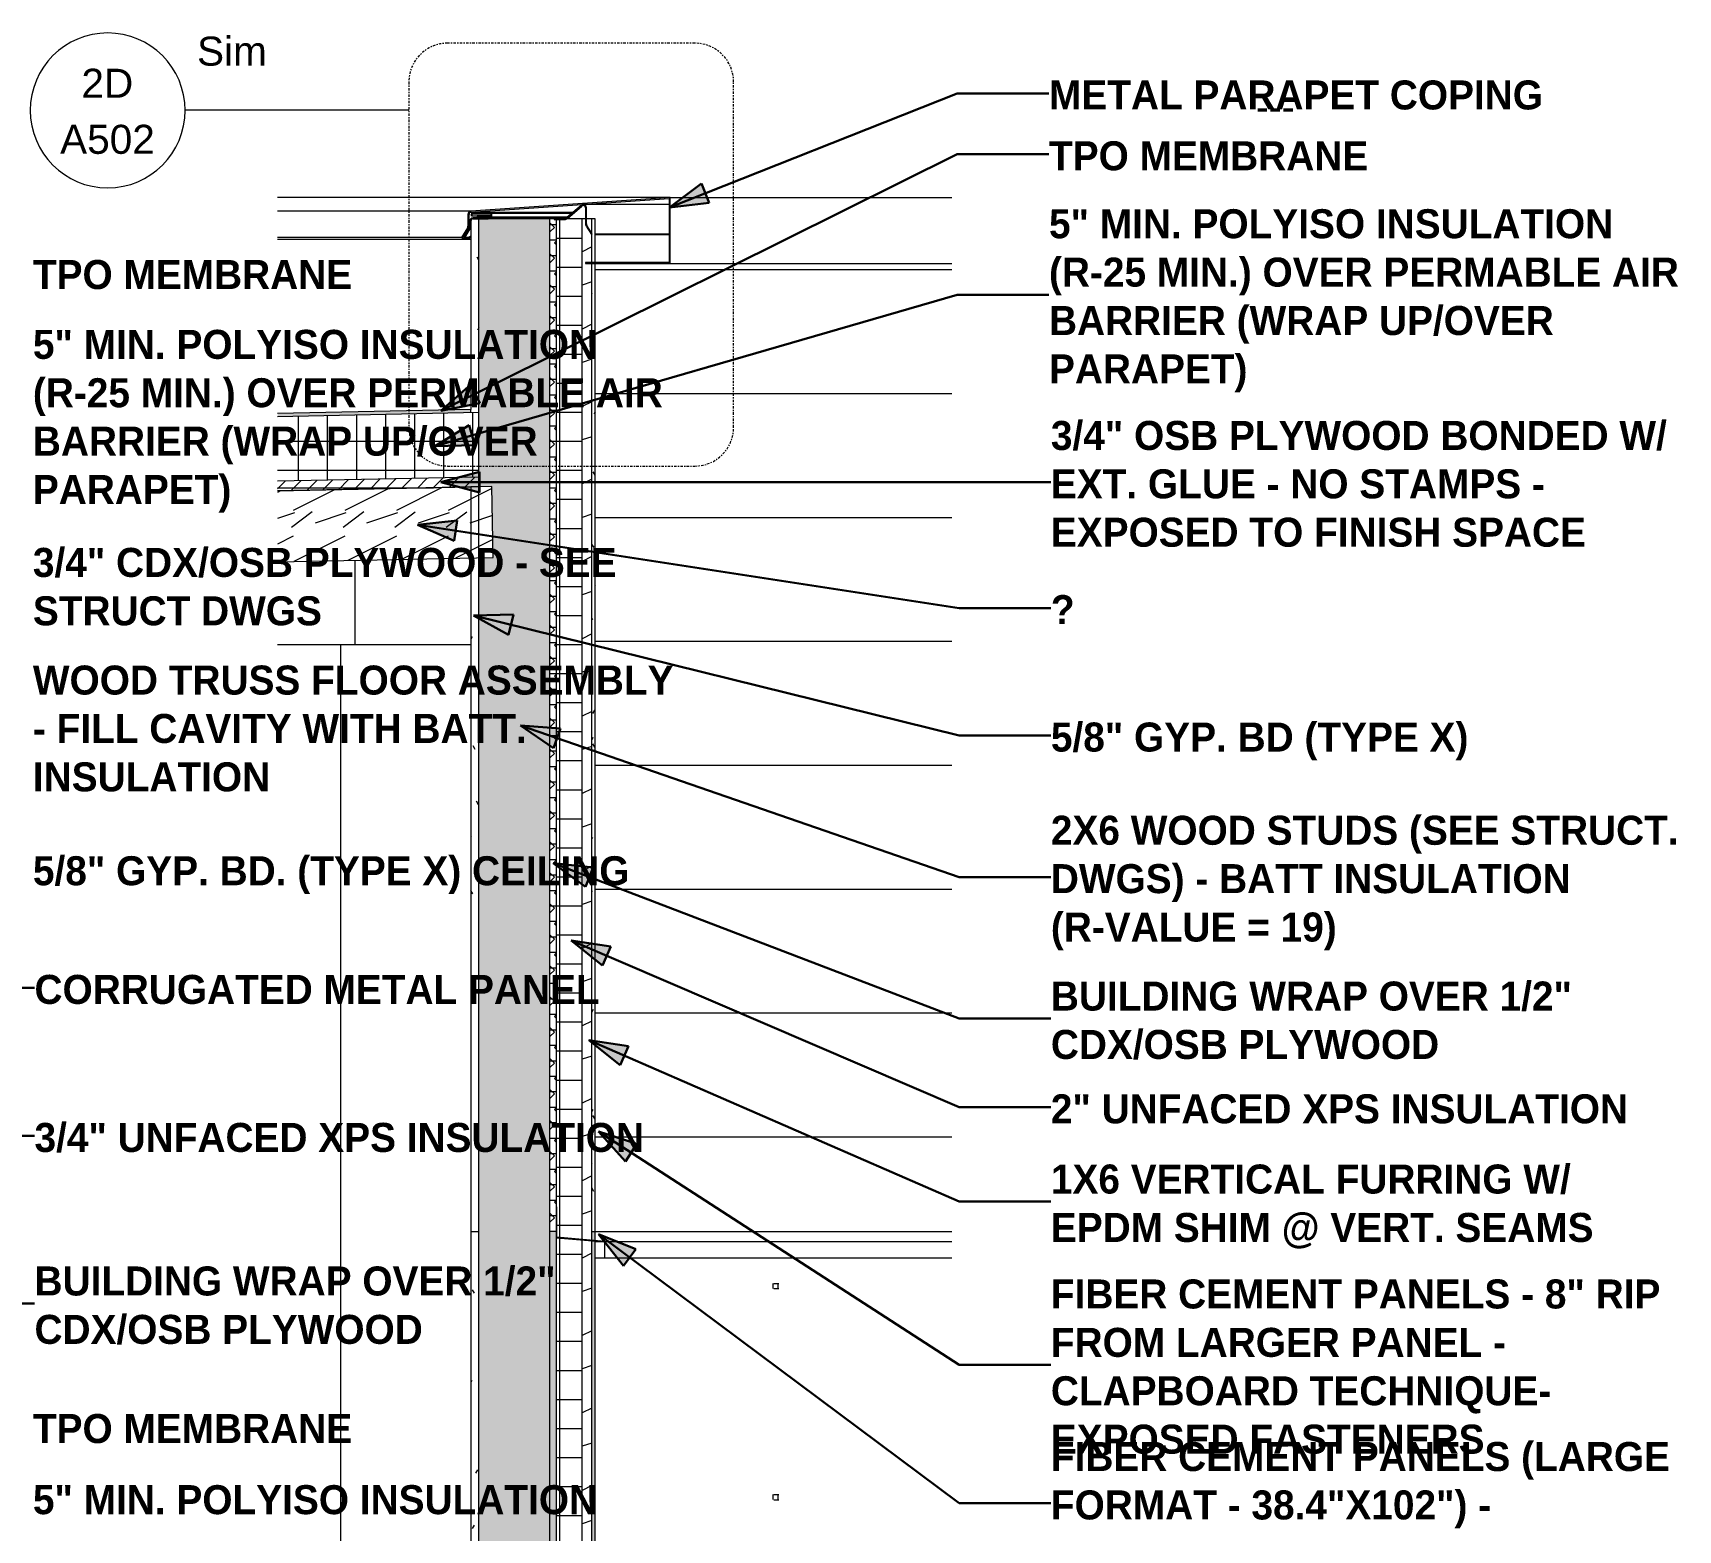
# Model space of a CAD drawing. Header units: inches. Extents: x -3674 to 3492, y -177 to 491.
# Drawn here: x -3444.2 to -3316.7, y 326.4 to 442.4 of the extents above; entities that cross this region are included whole.
import ezdxf

# ---------------------------------------------------------------- set-up
doc = ezdxf.new("R2010")
doc.units = ezdxf.units.IN
doc.header["$MEASUREMENT"] = 0
doc.linetypes.add('Dash Dot 3_16_', pattern=[0.3125, 0.1875, -0.0625, 0, -0.0625])
for name, color, linetype, lineweight in [('0-1', 50, 'Continuous', 5), ('0-2', 55, 'Continuous', 9), ('A-ANNO-SYMB', 150, 'Continuous', 9), ('A-ANNO-SYMB-1', 150, 'Dash Dot 3_16_', 9), ('A-FLOR-3', 215, 'Continuous', 5), ('A-FLOR-4', 192, 'Continuous', 9), ('A-FLOR-MCUT-1', 51, 'Continuous', 9), ('A-FLOR-PATT-1', 252, 'Continuous', 9), ('A-ROOF-1', 55, 'Continuous', 9), ('A-WALL-1', 55, 'Continuous', 9), ('A-WALL-3', 129, 'Continuous', 5), ('A-WALL-6', 10, 'Continuous', 9), ('A-WALL-7', 113, 'Continuous', 9), ('A-WALL-PATT-1', 55, 'Continuous', 9), ('A-WALL-PATT-2', 252, 'Continuous', 9), ('G-ANNO-TEXT', 231, 'Continuous', 30), ('G-ANNO-TEXT-1', 231, 'Continuous', 9), ('I-WALL-1', 55, 'Continuous', 9), ('S-BEAM-3', 7, 'Continuous', 9), ('S-BEAM-4', 252, 'Continuous', 9)]:
    doc.layers.add(name, color=color, linetype=linetype, lineweight=lineweight)
doc.styles.add('Arial', font='arial.ttf', dxfattribs={"height": 2.25})
doc.styles.add('Century Gothic', font='ufonts.com_century-gothic.ttf', dxfattribs={"height": 2.25})
doc.styles.add('Century Gothic_B', font='GOTHICB.TTF', dxfattribs={"height": 2.25})
pattern_1 = [(216.87, (-1686.497, 74.768), (17.9999786, 12.00003216), [3, -27]), (206.565, (-1682.897, 72.968), (-6.00027, -5.9998122), [6.708, -6.708]), (198.435, (-1682.897, 69.968), (-12.0005221, -5.9998001), [3.795, -15.179])]
pattern_2 = [(0, (-1688.897, 68.768), (0, 2.25), []), (90, (-1688.897, 68.768), (-2.25, 1e-16), [])]
pattern_3 = [(0, (-1688.897, 68.768), (0, 1.2), []), (315, (-1688.897, 68.768), (1.1992531, 0), [1.696, -1.696]), (45, (-1688.897, 68.768), (1.1992531, 0), [1.696, -1.696])]
pattern_4 = [(161.57, (-1688.777, 68.888), (-0.960383694, -0.00039918), [0, -6.83, 0.758, 0]), (18.43, (-1689.017, 68.888), (-0.960383694, 0.00039918), [0, -6.83, 0.758, 0]), (108.43, (-1688.777, 68.888), (0.47951018, -2.4005264), [2.276, -5.312]), (71.57, (-1689.017, 68.888), (0.47951018, 2.4005264), [2.276, -5.312])]
pattern_5 = [(0, (-1688.897, 68.768), (7.68, 1.92), [0.317, -5.443, 0.317, -5.443, -30.72]), (0, (-1688.897, 68.768), (7.68, 1.92), [-11.52, 0.317, -11.203, 0.317, -5.443, -13.44]), (0, (-1688.897, 68.768), (7.68, 1.92), [-28.8, 0.317, -3.523, 0.317, -9.283]), (120, (-1686.017, 69.728), (-5.5027688, 5.691075), [0.317, -5.443, 0.317, -5.443, -30.72]), (120, (-1686.017, 69.728), (-5.5027688, 5.691075), [-11.52, 0.317, -11.203, 0.317, -5.443, -13.44]), (120, (-1686.017, 69.728), (-5.5027688, 5.691075), [-28.8, 0.317, -3.523, 0.317, -9.283]), (240, (-1685.057, 73.568), (-2.1772312, -7.611075), [0.317, -5.443, 0.317, -5.443, -30.72]), (240, (-1685.057, 73.568), (-2.1772312, -7.611075), [-11.52, 0.317, -11.203, 0.317, -5.443, -13.44]), (240, (-1685.057, 73.568), (-2.1772312, -7.611075), [-28.8, 0.317, -3.523, 0.317, -9.283])]

# ---------------------------------------------------------------- blocks, each defined once
blk = doc.blocks.new('CTR - 1st Phase - Common Walls_rvt-4-WALL SECTION - COURTYARD - NORTH WALL - LOOKING EAST')
at = {"layer": 'I-WALL-1'}
for p, q in [((-3420.41, 395), (-3425.28, 395)), ((-3410.3, 395), (-3420.41, 395)), ((-3420.41, 395), (-3420.41, 268))]:
    blk.add_line(p, q, dxfattribs=at)
blk = doc.blocks.new('LVL-Laminated Veneer Lumber - 4X6 S_ PINE - NO_ 1-2262213-WALL SECTION - COURTYARD - NORTH WALL - LOOKING EAST')
at = {"layer": 'S-BEAM-4'}
h = blk.add_hatch(dxfattribs=at)
h.set_pattern_fill('FP_23', color=256, style=0, pattern_type=2)
h.set_pattern_definition([(216.87, (-1687.297, 72.766), (11.9951857, 7.99642143), [1.999, -17.993]), (206.565, (-1684.898, 71.567), (-3.9980931, -3.998086), [4.47, -4.47]), (198.435, (-1684.898, 69.568), (-7.9970804, -3.9980748), [2.529, -10.115])])
h.paths.add_polyline_path([(-3425.28, 401.42), (-3408.56, 401.76), (-3408.67, 407.26), (-3425.28, 406.92)], flags=0)
at = {"layer": 'S-BEAM-3'}
for p, q in [((-3408.67, 407.26), (-3425.28, 406.92)), ((-3408.56, 401.76), (-3408.67, 407.26)), ((-3425.28, 401.42), (-3408.56, 401.76))]:
    blk.add_line(p, q, dxfattribs=at)
blk = doc.blocks.new('CTR - 1st Phase - Structure_rvt-4-WALL SECTION - COURTYARD - NORTH WALL - LOOKING EAST')
at = {"layer": '0-2'}
blk.add_blockref('LVL-Laminated Veneer Lumber - 4X6 S_ PINE - NO_ 1-2262213-WALL SECTION - COURTYARD - NORTH WALL - LOOKING EAST', (0, 0), dxfattribs=at)
blk = doc.blocks.new('Basic Wall _ EXT - FIBER CEMENT - SMALL - ___-2145929-WALL SECTION - COURTYARD - NORTH WALL - LOOKING EAST')
at = {"layer": 'A-WALL-1'}
for p, q in [((-3394.86, 429.66), (-3425.28, 429.66)), ((-3410.3, 428.6), (-3425.28, 428.6)), ((-3411.03, 426.57), (-3425.28, 426.57)), ((-3425.28, 426.42), (-3410.72, 426.42))]:
    blk.add_line(p, q, dxfattribs=at)
blk = doc.blocks.new('Basic Wall _ EXT - FIBER CEMENT - LARGE - ___-2162457-WALL SECTION - COURTYARD - NORTH WALL - LOOKING EAST')
at = {"layer": 'A-WALL-1'}
for p, q in [((-3400.67, 348.75), (-3400.28, 348.75)), ((-3399.92, 348.75), (-3373.03, 348.75)), ((-3400.67, 347.5), (-3399.95, 347.5)), ((-3399.92, 347.5), (-3373.03, 347.5))]:
    blk.add_line(p, q, dxfattribs=at)
blk = doc.blocks.new('Basic Wall _ EXT - FIBER CEMENT - SMALL - ___-2145931-WALL SECTION - COURTYARD - NORTH WALL - LOOKING EAST')
at = {"layer": 'A-WALL-1'}
for p, q in [((-3394.86, 429.66), (-3373.03, 429.66)), ((-3410.29, 428.52), (-3402.37, 428.52)), ((-3410.23, 428.47), (-3402.43, 428.47)), ((-3408.67, 428.44), (-3402.46, 428.44)), ((-3394.94, 429.11), (-3401.59, 429.11)), ((-3410.22, 428.24), (-3408.75, 428.24)), ((-3408.95, 428.08), (-3402.9, 428.08)), ((-3408.67, 428.16), (-3402.79, 428.16)), ((-3402.87, 428), (-3402.81, 428.04)), ((-3410.92, 426.6), (-3410.74, 426.6)), ((-3410.73, 426.59), (-3410.47, 426.59)), ((-3410.71, 426.42), (-3410.3, 426.42)), ((-3410.36, 426.64), (-3410.3, 426.64)), ((-3410.33, 426.57), (-3410.3, 426.57)), ((-3400.67, 426.84), (-3394.94, 426.84)), ((-3400.67, 426.79), (-3394.94, 426.79)), ((-3394.86, 424.54), (-3373.03, 424.54))]:
    blk.add_line(p, q, dxfattribs=at)
at = {"layer": 'A-WALL-1', "flags": 128}
for points in [[(-3410.3, 428.6), (-3410.36, 428.59), (-3410.41, 428.56), (-3410.46, 428.52), (-3410.49, 428.47), (-3410.51, 428.41), (-3410.52, 428.35)], [(-3401.49, 429.09), (-3401.52, 429.1), (-3401.58, 429.11), (-3401.64, 429.11), (-3401.7, 429.09), (-3401.75, 429.05)], [(-3401.34, 428.86), (-3401.35, 428.92), (-3401.37, 428.98), (-3401.41, 429.03), (-3401.46, 429.07), (-3401.48, 429.09)], [(-3410.49, 427.26), (-3410.47, 427.32), (-3410.45, 427.38), (-3410.44, 427.44)], [(-3410.12, 428.08), (-3410.19, 428.07), (-3410.25, 428.05), (-3410.3, 428.01), (-3410.34, 427.95), (-3410.37, 427.89), (-3410.37, 427.83)], [(-3410.34, 427.22), (-3410.32, 427.28), (-3410.3, 427.33)], [(-3410.84, 426.45), (-3410.79, 426.43), (-3410.72, 426.42), (-3410.66, 426.42), (-3410.6, 426.44)]]:
    blk.add_lwpolyline(points, dxfattribs=at)
blk = doc.blocks.new('Basic Wall _ EXT - FIBER CEMENT - LARGE - 2_ XPS - ___-2162458-WALL SECTION - COURTYARD - NORTH WALL - LOOKING EAST')
at = {"layer": 'A-WALL-6'}
h = blk.add_hatch(color=256, dxfattribs=at)
h.paths.add_polyline_path([(-3399.92, 347.5), (-3399.92, 348.75), (-3400.67, 348.82), (-3400.67, 348.79), (-3399.95, 348.72), (-3399.95, 347.5)], flags=0)
h.paths.add_polyline_path([(-3403.67, 349.05), (-3403.57, 349.07), (-3403.64, 349.08), (-3403.67, 349.05)], flags=0)
at = {"layer": 'A-WALL-1'}
blk.add_line((-3403.67, 349.5), (-3403.67, 349.05), dxfattribs=at)
at = {"layer": 'A-WALL-7'}
for p, q in [((-3403.67, 351.44), (-3403.67, 349.5)), ((-3403.64, 351.44), (-3403.67, 351.44)), ((-3403.64, 349.08), (-3403.64, 351.44)), ((-3403.67, 349.05), (-3399.95, 348.72)), ((-3399.92, 348.75), (-3403.64, 349.08)), ((-3399.95, 348.72), (-3399.95, 347.5)), ((-3399.92, 347.5), (-3399.92, 348.75)), ((-3399.95, 347.5), (-3399.92, 347.5))]:
    blk.add_line(p, q, dxfattribs=at)
blk = doc.blocks.new('Basic Wall _ EXT - FIBER CEMENT - SMALL - 2_ XPS - ___-2145932-WALL SECTION - COURTYARD - NORTH WALL - LOOKING EAST')
at = {"layer": 'A-WALL-6'}
h = blk.add_hatch(color=256, dxfattribs=at)
h.paths.add_polyline_path([(-3400.67, 424.54), (-3394.86, 424.54), (-3394.86, 429.66), (-3410.32, 428.59), (-3410.46, 428.52), (-3410.52, 428.35), (-3410.53, 427.37), (-3410.59, 427.26), (-3411.03, 426.57), (-3410.8, 426.44), (-3410.72, 426.42), (-3410.57, 426.45), (-3410.33, 426.57), (-3410.36, 426.64), (-3410.64, 426.51), (-3410.73, 426.5), (-3410.8, 426.52), (-3410.92, 426.6), (-3410.47, 427.32), (-3410.45, 427.38), (-3410.44, 427.44), (-3410.44, 428.37), (-3410.4, 428.47), (-3410.29, 428.52), (-3394.94, 429.58), (-3394.94, 424.62), (-3400.67, 424.62), (-3400.67, 424.55)], flags=0)
h.paths.add_polyline_path([(-3410.73, 426.59), (-3410.31, 427.3), (-3410.3, 427.34), (-3410.3, 427.44), (-3410.29, 428), (-3408.95, 428), (-3408.95, 428.08), (-3410.12, 428.08), (-3410.3, 428), (-3410.37, 427.83), (-3410.38, 427.33), (-3410.44, 427.21), (-3410.79, 426.63), (-3410.74, 426.6)], flags=0)
h.paths.add_polyline_path([(-3401.34, 428), (-3401.35, 428.89), (-3401.39, 429), (-3401.49, 429.09), (-3401.63, 429.11), (-3401.75, 429.05), (-3402.91, 428.07), (-3402.93, 428.06), (-3403.02, 428.04), (-3403.85, 428.04), (-3403.85, 428), (-3402.86, 428.01), (-3402.76, 428.08), (-3401.7, 428.99), (-3401.52, 429.01), (-3401.42, 428.86), (-3401.42, 428), (-3401.36, 428)], flags=0)
h.paths.add_polyline_path([(-3409.51, 428.16), (-3408.67, 428.16), (-3408.67, 428.44), (-3410.23, 428.47), (-3410.29, 428.26), (-3410.22, 428.24), (-3410.17, 428.39), (-3408.75, 428.35), (-3408.75, 428.23), (-3409.82, 428.23), (-3409.82, 428.16), (-3409.67, 428.16)], flags=0)
at = {"layer": 'A-WALL-1'}
for p, q in [((-3410.29, 427.39), (-3410.29, 427.83)), ((-3410.12, 428), (-3409.67, 428)), ((-3409.67, 428), (-3408.95, 428))]:
    blk.add_line(p, q, dxfattribs=at)
at = {"layer": 'A-WALL-7'}
for p, q in [((-3394.86, 429.66), (-3410.3, 428.6)), ((-3394.86, 424.54), (-3394.86, 429.66)), ((-3410.23, 428.47), (-3410.3, 428.27)), ((-3410.29, 428.52), (-3394.94, 429.58)), ((-3408.67, 428.44), (-3410.23, 428.47)), ((-3410.22, 428.24), (-3410.17, 428.39)), ((-3410.17, 428.39), (-3408.75, 428.37)), ((-3408.75, 428.37), (-3408.75, 428.23)), ((-3408.67, 428.16), (-3408.67, 428.44)), ((-3401.75, 429.05), (-3402.86, 428.1)), ((-3402.81, 428.04), (-3401.7, 428.99)), ((-3401.42, 428.86), (-3401.42, 427.63)), ((-3401.34, 427.63), (-3401.34, 428.86)), ((-3394.94, 429.58), (-3394.94, 424.62)), ((-3410.56, 427.3), (-3411.03, 426.57)), ((-3410.92, 426.6), (-3410.49, 427.26)), ((-3410.41, 427.26), (-3410.8, 426.63)), ((-3410.73, 426.59), (-3410.34, 427.22)), ((-3410.52, 428.35), (-3410.52, 427.44)), ((-3410.44, 427.44), (-3410.44, 428.35)), ((-3410.37, 427.83), (-3410.37, 427.39)), ((-3410.3, 428.27), (-3410.22, 428.24)), ((-3408.95, 428.08), (-3410.12, 428.08)), ((-3408.75, 428.23), (-3409.82, 428.23)), ((-3409.82, 428.23), (-3409.82, 428.16)), ((-3409.82, 428.16), (-3408.67, 428.16)), ((-3408.95, 428), (-3408.95, 428.08)), ((-3403.02, 428.04), (-3403.85, 428.04)), ((-3403.85, 428.04), (-3403.85, 427.96)), ((-3403.85, 427.96), (-3403.02, 427.96)), ((-3401.37, 427.45), (-3400.96, 426.79)), ((-3400.89, 426.84), (-3401.3, 427.5)), ((-3411.03, 426.57), (-3410.84, 426.45)), ((-3410.8, 426.52), (-3410.92, 426.6)), ((-3410.8, 426.63), (-3410.73, 426.59)), ((-3410.36, 426.64), (-3410.64, 426.51)), ((-3410.6, 426.44), (-3410.33, 426.57)), ((-3410.33, 426.57), (-3410.36, 426.64)), ((-3400.96, 426.79), (-3400.89, 426.84)), ((-3394.94, 424.62), (-3401.42, 424.62)), ((-3401.42, 424.62), (-3401.42, 424.54)), ((-3401.42, 424.54), (-3394.86, 424.54))]:
    blk.add_line(p, q, dxfattribs=at)
for centre, radius, start, end in [((-3410.27, 428.35), 0.25, 96.9295, 180), ((-3410.27, 428.35), 0.171, 97.5543, 180), ((-3401.59, 428.86), 0.25, 0, 130.7229), ((-3401.59, 428.86), 0.171, 0, 130.7229), ((-3410.77, 427.44), 0.25, 327.174, 0), ((-3410.77, 427.44), 0.329, 327.174, 0), ((-3410.62, 427.39), 0.25, 328.5676, 0), ((-3410.12, 427.83), 0.25, 90, 180), ((-3410.62, 427.39), 0.329, 328.5676, 0), ((-3410.12, 427.83), 0.171, 90, 180), ((-3403.02, 428.29), 0.25, 270, 310.7229), ((-3403.02, 428.29), 0.329, 270, 310.7229), ((-3401.09, 427.63), 0.329, 180, 211.7619), ((-3401.09, 427.63), 0.25, 180, 211.7619), ((-3410.71, 426.67), 0.25, 237.9895, 295.8255), ((-3410.71, 426.67), 0.171, 237.9895, 295.8255)]:
    blk.add_arc(centre, radius, start, end, dxfattribs=at)
blk = doc.blocks.new('Section - Callout Head-565430-WALL SECTION - COURTYARD - NORTH WALL - LOOKING EAST')
at = {"layer": 'A-ANNO-SYMB'}
for start, end in [(0, 180), (180, 0)]:
    blk.add_arc((-3438.44, 436.41), 6, start, end, dxfattribs=at)
at = {"layer": 'A-ANNO-SYMB', "insert": (-3349.47, 437.82), "char_height": 2.25, "width": 3.8632, "attachment_point": 1, "style": 'Century Gothic'}
blk.add_mtext('---', dxfattribs=at)

msp = doc.modelspace()

# ---------------------------------------------------------------- hatches: boundary and pattern name
at = {"layer": 'A-FLOR-3'}
msp.add_hatch(color=256, dxfattribs=at).paths.add_polyline_path([(-3425.28012, 412.66845), (-3410.29874, 412.98057), (-3410.29874, 413.23062), (-3425.28012, 412.91851), (-3425.28012, 412.90424)], flags=0)
at = {"layer": 'A-FLOR-PATT-1'}
h = msp.add_hatch(dxfattribs=at)
h.set_pattern_fill('FP_16', color=256, style=0, pattern_type=2)
h.set_pattern_definition(pattern_2)
h.paths.add_polyline_path([(-3425.28012, 407.66737), (-3409.67374, 407.9925), (-3409.67374, 412.99359), (-3425.28012, 412.66845), (-3425.28012, 411.58012)], flags=0)
h = msp.add_hatch(dxfattribs=at)
h.set_pattern_fill('FP_17', color=256, style=0, pattern_type=2)
h.set_pattern_definition(pattern_3)
h.paths.add_polyline_path([(-3425.28012, 406.91721), (-3409.67374, 407.24234), (-3409.67374, 407.9925), (-3425.28012, 407.66737), (-3425.28012, 407.07577)], flags=0)
at = {"layer": 'A-WALL-3'}
msp.add_hatch(color=256, dxfattribs=at).paths.add_polyline_path([(-3400.73624, 226.5), (-3400.67374, 226.5), (-3400.67374, 349.5), (-3400.92374, 349.5), (-3400.92374, 226.5)], flags=0)
at = {"layer": 'A-WALL-PATT-1'}
h = msp.add_hatch(dxfattribs=at)
h.set_pattern_fill('FP_14', color=256, style=0, pattern_type=2)
h.set_pattern_definition([(0, (-2060.37, 140.604), (-38.4, 76.8), [0.392, -38.007]), (0, (-2060.37, 140.996), (-38.4, 76.8), [0.392, -38.007]), (0, (-2060.37, 150.204), (-38.4, 76.8), [0.392, -38.007]), (0, (-2060.37, 150.596), (-38.4, 76.8), [0.392, -38.007]), (0, (-2060.37, 159.804), (-38.4, 76.8), [0.392, -38.007]), (0, (-2060.37, 160.196), (-38.4, 76.8), [0.392, -38.007]), (0, (-2060.37, 169.404), (-38.4, 76.8), [0.392, -38.007]), (0, (-2060.37, 169.796), (-38.4, 76.8), [0.392, -38.007]), (0, (-2060.37, 179.004), (-38.4, 76.8), [0.392, -38.007]), (0, (-2060.37, 179.396), (-38.4, 76.8), [0.392, -38.007]), (0, (-2060.37, 188.604), (-38.4, 76.8), [0.392, -38.007]), (0, (-2060.37, 188.996), (-38.4, 76.8), [0.392, -38.007]), (0, (-2060.37, 198.204), (-38.4, 76.8), [0.392, -38.007]), (0, (-2060.37, 198.596), (-38.4, 76.8), [0.392, -38.007]), (0, (-2060.37, 207.804), (-38.4, 76.8), [0.392, -38.007]), (0, (-2060.37, 208.196), (-38.4, 76.8), [0.392, -38.007]), (0, (-2025.47, 140.604), (-38.4, 76.8), [0.392, -38.007]), (0, (-2025.47, 140.996), (-38.4, 76.8), [0.392, -38.007]), (0, (-2025.47, 150.204), (-38.4, 76.8), [0.392, -38.007]), (0, (-2025.47, 150.596), (-38.4, 76.8), [0.392, -38.007]), (0, (-2025.47, 159.804), (-38.4, 76.8), [0.392, -38.007]), (0, (-2025.47, 160.196), (-38.4, 76.8), [0.392, -38.007]), (0, (-2025.47, 169.404), (-38.4, 76.8), [0.392, -38.007]), (0, (-2025.47, 169.796), (-38.4, 76.8), [0.392, -38.007]), (0, (-2025.47, 179.004), (-38.4, 76.8), [0.392, -38.007]), (0, (-2025.47, 179.396), (-38.4, 76.8), [0.392, -38.007]), (0, (-2025.47, 188.604), (-38.4, 76.8), [0.392, -38.007]), (0, (-2025.47, 188.996), (-38.4, 76.8), [0.392, -38.007]), (0, (-2025.47, 198.204), (-38.4, 76.8), [0.392, -38.007]), (0, (-2025.47, 198.596), (-38.4, 76.8), [0.392, -38.007]), (0, (-2025.47, 207.804), (-38.4, 76.8), [0.392, -38.007]), (0, (-2025.47, 208.196), (-38.4, 76.8), [0.392, -38.007]), (90, (-2062.11, 136), (-38.4, 2e-15), [76.8, 0, 0, 0]), (90, (-2061.736, 136), (-38.4, 2e-15), [76.8, 0, 0, 0]), (90, (-2060.37, 140.604), (-38.4, 2e-15), [0.392, -76.407]), (90, (-2060.37, 150.204), (-38.4, 2e-15), [0.392, -76.407]), (90, (-2060.37, 159.804), (-38.4, 2e-15), [0.392, -76.407]), (90, (-2060.37, 169.404), (-38.4, 2e-15), [0.392, -76.407]), (90, (-2060.37, 179.004), (-38.4, 2e-15), [0.392, -76.407]), (90, (-2060.37, 188.604), (-38.4, 2e-15), [0.393, -76.408]), (90, (-2060.37, 198.204), (-38.4, 2e-15), [0.392, -76.407]), (90, (-2060.37, 207.804), (-38.4, 2e-15), [0.392, -76.407]), (90, (-2059.977, 140.604), (-38.4, 2e-15), [0.392, -76.407]), (90, (-2059.977, 150.204), (-38.4, 2e-15), [0.392, -76.407]), (90, (-2059.977, 159.804), (-38.4, 2e-15), [0.392, -76.407]), (90, (-2059.977, 169.404), (-38.4, 2e-15), [0.392, -76.407]), (90, (-2059.977, 179.004), (-38.4, 2e-15), [0.392, -76.407]), (90, (-2059.977, 188.604), (-38.4, 2e-15), [0.393, -76.408]), (90, (-2059.977, 198.204), (-38.4, 2e-15), [0.392, -76.407]), (90, (-2059.977, 207.804), (-38.4, 2e-15), [0.392, -76.407]), (90, (-2025.47, 140.604), (-38.4, 2e-15), [0.392, -76.407]), (90, (-2025.47, 150.204), (-38.4, 2e-15), [0.392, -76.407]), (90, (-2025.47, 159.804), (-38.4, 2e-15), [0.392, -76.407]), (90, (-2025.47, 169.404), (-38.4, 2e-15), [0.392, -76.407]), (90, (-2025.47, 179.004), (-38.4, 2e-15), [0.392, -76.407]), (90, (-2025.47, 188.604), (-38.4, 2e-15), [0.393, -76.408]), (90, (-2025.47, 198.204), (-38.4, 2e-15), [0.392, -76.407]), (90, (-2025.47, 207.804), (-38.4, 2e-15), [0.392, -76.407]), (90, (-2025.077, 140.604), (-38.4, 2e-15), [0.392, -76.407]), (90, (-2025.077, 150.204), (-38.4, 2e-15), [0.392, -76.407]), (90, (-2025.077, 159.804), (-38.4, 2e-15), [0.392, -76.407]), (90, (-2025.077, 169.404), (-38.4, 2e-15), [0.392, -76.407]), (90, (-2025.077, 179.004), (-38.4, 2e-15), [0.392, -76.407]), (90, (-2025.077, 188.604), (-38.4, 2e-15), [0.393, -76.408]), (90, (-2025.077, 198.204), (-38.4, 2e-15), [0.392, -76.407]), (90, (-2025.077, 207.804), (-38.4, 2e-15), [0.392, -76.407]), (180, (-2023.71, 136), (-38.4, 76.8), [38.025, -0.375]), (180, (-2023.71, 145.6), (-38.4, 76.8), [38.025, -0.375]), (180, (-2023.71, 155.2), (-38.4, 76.8), [38.025, -0.375]), (180, (-2023.71, 164.8), (-38.4, 76.8), [38.025, -0.375]), (180, (-2023.71, 174.4), (-38.4, 76.8), [38.025, -0.375]), (180, (-2023.71, 184), (-38.4, 76.8), [38.025, -0.375]), (180, (-2023.71, 193.6), (-38.4, 76.8), [38.025, -0.375]), (180, (-2023.71, 203.2), (-38.4, 76.8), [38.025, -0.375])])
h.paths.add_polyline_path([(-3400.67374, 349.5), (-3373.0287, 349.5), (-3373.0287, 424.53876), (-3400.67374, 424.53876), (-3400.67374, 352.80404)], flags=0)
h.paths.add_polyline_path([(-3399.15441, 424.6175), (-3394.93851, 424.6175), (-3394.93851, 426.79415), (-3400.67374, 426.79415), (-3400.67374, 424.6175)], flags=0)
h = msp.add_hatch(dxfattribs=at)
h.set_pattern_fill('FP_13', color=256, style=0, pattern_type=2)
h.set_pattern_definition([(0, (-2060.37, 110.18), (-38.4, 120.375), [0.392, -38.007]), (0, (-2060.37, 110.57), (-38.4, 120.375), [0.392, -38.007]), (0, (-2060.37, 126.54), (-38.4, 120.375), [0.392, -38.007]), (0, (-2060.37, 126.93), (-38.4, 120.375), [0.392, -38.007]), (0, (-2060.37, 142.89), (-38.4, 120.375), [0.392, -38.007]), (0, (-2060.37, 143.29), (-38.4, 120.375), [0.392, -38.007]), (0, (-2060.37, 159.25), (-38.4, 120.375), [0.392, -38.007]), (0, (-2060.37, 159.64), (-38.4, 120.375), [0.392, -38.007]), (0, (-2060.37, 175.61), (-38.4, 120.375), [0.392, -38.007]), (0, (-2060.37, 176), (-38.4, 120.375), [0.392, -38.007]), (0, (-2060.37, 191.96), (-38.4, 120.375), [0.392, -38.007]), (0, (-2060.37, 192.36), (-38.4, 120.375), [0.392, -38.007]), (0, (-2060.37, 208.32), (-38.4, 120.375), [0.392, -38.007]), (0, (-2060.37, 208.71), (-38.4, 120.375), [0.392, -38.007]), (0, (-2060.37, 224.68), (-38.4, 120.375), [0.392, -38.007]), (0, (-2060.37, 225.07), (-38.4, 120.375), [0.392, -38.007]), (0, (-2042.92, 110.18), (-38.4, 120.375), [0.392, -38.007]), (0, (-2042.92, 110.57), (-38.4, 120.375), [0.392, -38.007]), (0, (-2042.92, 126.54), (-38.4, 120.375), [0.392, -38.007]), (0, (-2042.92, 126.93), (-38.4, 120.375), [0.392, -38.007]), (0, (-2042.92, 142.89), (-38.4, 120.375), [0.392, -38.007]), (0, (-2042.92, 143.29), (-38.4, 120.375), [0.392, -38.007]), (0, (-2042.92, 159.25), (-38.4, 120.375), [0.392, -38.007]), (0, (-2042.92, 159.64), (-38.4, 120.375), [0.392, -38.007]), (0, (-2042.92, 175.61), (-38.4, 120.375), [0.392, -38.007]), (0, (-2042.92, 176), (-38.4, 120.375), [0.392, -38.007]), (0, (-2042.92, 191.96), (-38.4, 120.375), [0.392, -38.007]), (0, (-2042.92, 192.36), (-38.4, 120.375), [0.392, -38.007]), (0, (-2042.92, 208.32), (-38.4, 120.375), [0.392, -38.007]), (0, (-2042.92, 208.71), (-38.4, 120.375), [0.392, -38.007]), (0, (-2042.92, 224.68), (-38.4, 120.375), [0.392, -38.007]), (0, (-2042.92, 225.07), (-38.4, 120.375), [0.392, -38.007]), (0, (-2025.47, 110.18), (-38.4, 120.375), [0.392, -38.007]), (0, (-2025.47, 110.57), (-38.4, 120.375), [0.392, -38.007]), (0, (-2025.47, 126.54), (-38.4, 120.375), [0.392, -38.007]), (0, (-2025.47, 126.93), (-38.4, 120.375), [0.392, -38.007]), (0, (-2025.47, 142.89), (-38.4, 120.375), [0.392, -38.007]), (0, (-2025.47, 143.29), (-38.4, 120.375), [0.392, -38.007]), (0, (-2025.47, 159.25), (-38.4, 120.375), [0.392, -38.007]), (0, (-2025.47, 159.64), (-38.4, 120.375), [0.392, -38.007]), (0, (-2025.47, 175.61), (-38.4, 120.375), [0.392, -38.007]), (0, (-2025.47, 176), (-38.4, 120.375), [0.392, -38.007]), (0, (-2025.47, 191.96), (-38.4, 120.375), [0.392, -38.007]), (0, (-2025.47, 192.36), (-38.4, 120.375), [0.392, -38.007]), (0, (-2025.47, 208.32), (-38.4, 120.375), [0.392, -38.007]), (0, (-2025.47, 208.71), (-38.4, 120.375), [0.392, -38.007]), (0, (-2025.47, 224.68), (-38.4, 120.375), [0.392, -38.007]), (0, (-2025.47, 225.07), (-38.4, 120.375), [0.392, -38.007]), (90, (-2062.11, 107.625), (-38.4, 2e-15), [120, -0.375]), (90, (-2061.736, 107.625), (-38.4, 2e-15), [120, -0.375]), (90, (-2060.37, 110.18), (-38.4, 2e-15), [0.392, -119.982]), (90, (-2060.37, 126.536), (-38.4, 2e-15), [0.392, -119.982]), (90, (-2060.37, 142.893), (-38.4, 2e-15), [0.392, -119.982]), (90, (-2060.37, 159.25), (-38.4, 2e-15), [0.392, -119.982]), (90, (-2060.37, 175.607), (-38.4, 2e-15), [0.392, -119.982]), (90, (-2060.37, 191.964), (-38.4, 2e-15), [0.393, -119.983]), (90, (-2060.37, 208.322), (-38.4, 2e-15), [0.392, -119.982]), (90, (-2060.37, 224.68), (-38.4, 2e-15), [0.392, -119.982]), (90, (-2059.977, 110.18), (-38.4, 2e-15), [0.392, -119.982]), (90, (-2059.977, 126.536), (-38.4, 2e-15), [0.392, -119.982]), (90, (-2059.977, 142.893), (-38.4, 2e-15), [0.392, -119.982]), (90, (-2059.977, 159.25), (-38.4, 2e-15), [0.392, -119.982]), (90, (-2059.977, 175.607), (-38.4, 2e-15), [0.392, -119.982]), (90, (-2059.977, 191.964), (-38.4, 2e-15), [0.393, -119.983]), (90, (-2059.977, 208.322), (-38.4, 2e-15), [0.392, -119.982]), (90, (-2059.977, 224.68), (-38.4, 2e-15), [0.392, -119.982]), (90, (-2042.92, 110.18), (-38.4, 2e-15), [0.392, -119.982]), (90, (-2042.92, 126.536), (-38.4, 2e-15), [0.392, -119.982]), (90, (-2042.92, 142.893), (-38.4, 2e-15), [0.392, -119.982]), (90, (-2042.92, 159.25), (-38.4, 2e-15), [0.392, -119.982]), (90, (-2042.92, 175.607), (-38.4, 2e-15), [0.392, -119.982]), (90, (-2042.92, 191.964), (-38.4, 2e-15), [0.393, -119.983]), (90, (-2042.92, 208.322), (-38.4, 2e-15), [0.392, -119.982]), (90, (-2042.92, 224.68), (-38.4, 2e-15), [0.392, -119.982]), (90, (-2042.527, 110.18), (-38.4, 2e-15), [0.392, -119.982]), (90, (-2042.527, 126.536), (-38.4, 2e-15), [0.392, -119.982]), (90, (-2042.527, 142.893), (-38.4, 2e-15), [0.392, -119.982]), (90, (-2042.527, 159.25), (-38.4, 2e-15), [0.392, -119.982]), (90, (-2042.527, 175.607), (-38.4, 2e-15), [0.392, -119.982]), (90, (-2042.527, 191.964), (-38.4, 2e-15), [0.393, -119.983]), (90, (-2042.527, 208.322), (-38.4, 2e-15), [0.392, -119.982]), (90, (-2042.527, 224.68), (-38.4, 2e-15), [0.392, -119.982]), (90, (-2025.47, 110.18), (-38.4, 2e-15), [0.392, -119.982]), (90, (-2025.47, 126.536), (-38.4, 2e-15), [0.392, -119.982]), (90, (-2025.47, 142.893), (-38.4, 2e-15), [0.392, -119.982]), (90, (-2025.47, 159.25), (-38.4, 2e-15), [0.392, -119.982]), (90, (-2025.47, 175.607), (-38.4, 2e-15), [0.392, -119.982]), (90, (-2025.47, 191.964), (-38.4, 2e-15), [0.393, -119.983]), (90, (-2025.47, 208.322), (-38.4, 2e-15), [0.392, -119.982]), (90, (-2025.47, 224.68), (-38.4, 2e-15), [0.392, -119.982]), (90, (-2025.077, 110.18), (-38.4, 2e-15), [0.392, -119.982]), (90, (-2025.077, 126.536), (-38.4, 2e-15), [0.392, -119.982]), (90, (-2025.077, 142.893), (-38.4, 2e-15), [0.392, -119.982]), (90, (-2025.077, 159.25), (-38.4, 2e-15), [0.392, -119.982]), (90, (-2025.077, 175.607), (-38.4, 2e-15), [0.392, -119.982]), (90, (-2025.077, 191.964), (-38.4, 2e-15), [0.393, -119.983]), (90, (-2025.077, 208.322), (-38.4, 2e-15), [0.392, -119.982]), (90, (-2025.077, 224.68), (-38.4, 2e-15), [0.392, -119.982]), (180, (-2023.71, 107.25), (-38.4, 120.375), [38.025, -0.375]), (180, (-2023.71, 107.62), (-38.4, 120.375), [38.025, -0.375])])
h.paths.add_polyline_path([(-3400.92374, 109.25), (-3400.28229, 109.25104), (-3403.67374, 109.54776), (-3403.67374, 109.25), (-3401.17374, 109.25)], flags=0)
h.paths.add_polyline_path([(-3387.04729, 109.25), (-3373.0287, 109.25), (-3373.0287, 225.93854), (-3400.67374, 225.93854), (-3400.67374, 110), (-3403.17374, 110), (-3403.17374, 226.5), (-3404.17374, 226.5), (-3404.17374, 136), (-3403.67374, 136), (-3403.67374, 111.9375), (-3403.64249, 111.9375), (-3403.64249, 109.57639), (-3399.92374, 109.25), (-3389.26268, 109.25)], flags=0)
h.paths.add_polyline_path([(-3409.67374, 136), (-3409.67374, 226.5), (-3410.29874, 226.5), (-3410.29874, 136)], flags=0)
h.paths.add_polyline_path([(-3399.95499, 227.25416), (-3373.0287, 227.25416), (-3373.0287, 347.50104), (-3400.67374, 347.50104), (-3400.67374, 227.25416)], flags=0)
h.paths.add_polyline_path([(-3399.15441, 348.81666), (-3373.0287, 348.81666), (-3373.0287, 349.5), (-3400.67374, 349.5), (-3400.67374, 348.81666), (-3399.92374, 348.81666)], flags=0)
at = {"layer": 'A-WALL-PATT-2'}
h = msp.add_hatch(dxfattribs=at)
h.set_pattern_fill('FP_19', color=256, style=0, pattern_type=2)
h.set_pattern_definition(pattern_5)
h.paths.add_polyline_path([(-3409.67374, 349.5), (-3409.67374, 401.74115), (-3410.29874, 401.72813), (-3410.29874, 349.5)], flags=0)
h.paths.add_polyline_path([(-3410.29874, 412.98057), (-3409.67374, 412.99359), (-3409.67374, 428), (-3410.29874, 428), (-3410.29874, 412.99359)], flags=0)
h = msp.add_hatch(dxfattribs=at)
h.set_pattern_fill('FP_18', color=256, style=0, pattern_type=2)
h.set_pattern_definition(pattern_4)
h.paths.add_polyline_path([(-3404.17374, 349.5), (-3404.17374, 428), (-3409.67374, 427.99416), (-3409.67374, 407.24234), (-3408.67369, 407.26317), (-3408.55913, 401.76437), (-3409.67374, 401.74115), (-3409.67374, 349.5)], flags=0)
h = msp.add_hatch(dxfattribs=at)
h.set_pattern_fill('FP_17', color=256, style=0, pattern_type=2)
h.set_pattern_definition(pattern_3)
h.paths.add_polyline_path([(-3403.67374, 349.5), (-3403.67374, 428), (-3404.17374, 427.99409), (-3404.17374, 349.5)], flags=0)
h = msp.add_hatch(dxfattribs=at)
h.set_pattern_fill('FP_16', color=256, style=0, pattern_type=2)
h.set_pattern_definition(pattern_2)
h.paths.add_polyline_path([(-3401.67374, 349.5), (-3401.67374, 428), (-3403.67374, 428), (-3403.67374, 349.5)], flags=0)
h = msp.add_hatch(dxfattribs=at)
h.set_pattern_fill('FP_15', color=256, style=0, pattern_type=2)
h.set_pattern_definition(pattern_1)
h.paths.add_polyline_path([(-3401.67374, 349.5), (-3400.92374, 349.50041), (-3400.92374, 428), (-3401.67374, 428), (-3401.67374, 349.50166)], flags=0)
h = msp.add_hatch(dxfattribs=at)
h.set_pattern_fill('FP_20', color=256, style=0, pattern_type=2)
h.set_pattern_definition([(0, (-1688.897, 68.768), (3.84, 0.96), [0.317, -2.563, 0.317, -2.563, -15.36]), (0, (-1688.897, 68.768), (3.84, 0.96), [-5.76, 0.317, -5.443, 0.317, -2.563, -6.72]), (0, (-1688.897, 68.768), (3.84, 0.96), [-14.4, 0.317, -1.603, 0.317, -4.483]), (120, (-1687.457, 69.248), (-2.7513844, 2.84553755), [0.317, -2.563, 0.317, -2.563, -15.36]), (120, (-1687.457, 69.248), (-2.7513844, 2.84553755), [-5.76, 0.317, -5.443, 0.317, -2.563, -6.72]), (120, (-1687.457, 69.248), (-2.7513844, 2.84553755), [-14.4, 0.317, -1.603, 0.317, -4.483]), (240, (-1686.977, 71.168), (-1.0886156, -3.80553755), [0.317, -2.563, 0.317, -2.563, -15.36]), (240, (-1686.977, 71.168), (-1.0886156, -3.80553755), [-5.76, 0.317, -5.443, 0.317, -2.563, -6.72]), (240, (-1686.977, 71.168), (-1.0886156, -3.80553755), [-14.4, 0.317, -1.603, 0.317, -4.483])])
h.paths.add_polyline_path([(-3400.67374, 349.5), (-3400.67374, 428), (-3400.92374, 428), (-3400.92374, 349.5)], flags=0)
h = msp.add_hatch(dxfattribs=at)
h.set_pattern_fill('FP_19', color=256, style=0, pattern_type=2)
h.set_pattern_definition(pattern_5)
h.paths.add_polyline_path([(-3410.29874, 226.5), (-3409.67374, 226.50373), (-3409.67374, 259.5), (-3410.29874, 259.5), (-3410.29874, 227)], flags=0)
h.paths.add_polyline_path([(-3410.29874, 267.625), (-3409.67374, 267.625), (-3409.67374, 349.5), (-3410.29874, 349.5), (-3410.29874, 268)], flags=0)
h = msp.add_hatch(dxfattribs=at)
h.set_pattern_fill('FP_18', color=256, style=0, pattern_type=2)
h.set_pattern_definition(pattern_4)
h.paths.add_polyline_path([(-3404.17374, 226.5), (-3404.17374, 349.5), (-3409.67374, 349.5), (-3409.67374, 265), (-3409.27615, 265), (-3408.54723, 259.5), (-3409.67374, 259.5), (-3409.67374, 226.5)], flags=0)
h = msp.add_hatch(dxfattribs=at)
h.set_pattern_fill('FP_17', color=256, style=0, pattern_type=2)
h.set_pattern_definition(pattern_3)
h.paths.add_polyline_path([(-3404.17374, 226.5), (-3403.67374, 226.5), (-3403.67374, 349.5), (-3404.17374, 349.5), (-3404.17374, 226.53654)], flags=0)
h = msp.add_hatch(dxfattribs=at)
h.set_pattern_fill('FP_16', color=256, style=0, pattern_type=2)
h.set_pattern_definition(pattern_2)
h.paths.add_polyline_path([(-3403.67374, 226.5), (-3402.74854, 226.5), (-3402.74854, 227.1875), (-3402.08114, 227.1875), (-3401.67374, 226.5), (-3401.67374, 349.5), (-3403.67374, 349.5), (-3403.67374, 226.53952)], flags=0)
h.paths.add_polyline_path([(-3403.67374, 349.04776), (-3403.64249, 349.07639), (-3403.57371, 349.07038)], flags=0)
h = msp.add_hatch(dxfattribs=at)
h.set_pattern_fill('FP_15', color=256, style=0, pattern_type=2)
h.set_pattern_definition(pattern_1)
h.paths.add_polyline_path([(-3400.92374, 226.5), (-3400.92374, 349.5), (-3401.67374, 349.5), (-3401.67374, 227.1875), (-3401.17374, 227.1875), (-3401.17374, 226.5)], flags=0)
at = {"layer": 'G-ANNO-TEXT'}
for points in [[(-3394.90742, 428.89629), (-3391.82226, 429.25403), (-3392.41447, 430.74868)], [(-3412.63548, 413.11792), (-3409.59129, 413.73362), (-3410.30699, 415.17323)], [(-3413.0872, 410.39865), (-3409.98201, 410.46127), (-3410.42934, 412.00548)], [(-3412.63548, 407.59345), (-3409.63548, 406.7896), (-3409.63548, 408.39729)], [(-3414.4355, 404.30173), (-3411.59257, 403.05116), (-3411.34817, 404.64017)], [(-3410.09551, 397.27737), (-3407.37622, 395.77684), (-3406.99027, 397.33752)], [(-3406.46051, 388.73534), (-3403.88714, 386.9964), (-3403.36244, 388.51606)], [(-3403.92055, 378.06702), (-3401.40625, 376.24371), (-3400.83144, 377.74514)], [(-3402.53151, 372.07357), (-3400.09211, 370.1512), (-3399.45774, 371.62845)], [(-3401.14433, 364.3502), (-3398.71574, 362.41419), (-3398.0731, 363.88786)], [(-3400.39387, 357.27217), (-3398.31269, 354.96677), (-3397.43882, 356.31623)], [(-3400.39387, 349.31747), (-3398.47094, 346.87852), (-3397.50909, 348.16674)]]:
    msp.add_hatch(color=256, dxfattribs=at).paths.add_polyline_path(points, flags=0)

# ---------------------------------------------------------------- linework, layer by layer
at = {"layer": 'A-ANNO-SYMB'}
msp.add_line((-3415.10071, 436.41496), (-3432.44462, 436.41496), dxfattribs=at)
at = {"layer": 'A-ANNO-SYMB-1'}
for p, q in [((-3392.93522, 441.61684), (-3412.10071, 441.61684)), ((-3415.10071, 438.61684), (-3415.10071, 411.85121)), ((-3389.93522, 411.85121), (-3389.93522, 438.61684)), ((-3412.10071, 408.85121), (-3392.93522, 408.85121))]:
    msp.add_line(p, q, dxfattribs=at)
for centre, start, end in [((-3412.10071, 438.61684), 90, 180), ((-3392.93522, 438.61684), 0, 90), ((-3412.10071, 411.85121), 180, 270), ((-3392.93522, 411.85121), 270, 0)]:
    msp.add_arc(centre, 3, start, end, dxfattribs=at)
at = {"layer": 'A-FLOR-4'}
for p, q in [((-3410.29874, 413.23062), (-3425.28012, 412.91851)), ((-3425.28012, 406.91721), (-3410.29874, 407.22932))]:
    msp.add_line(p, q, dxfattribs=at)
at = {"layer": 'A-FLOR-MCUT-1'}
for p, q in [((-3410.29874, 412.98057), (-3410.29874, 413.23062)), ((-3409.67374, 412.99359), (-3425.28012, 412.66845)), ((-3409.67374, 407.9925), (-3425.28012, 407.66737))]:
    msp.add_line(p, q, dxfattribs=at)
at = {"layer": 'A-ROOF-1'}
msp.add_line((-3419.28165, 401.54098), (-3419.28165, 395), dxfattribs=at)
at = {"layer": 'A-WALL-1'}
msp.add_line((-3373.0287, 349.5), (-3400.92374, 349.5), dxfattribs=at)
at = {"layer": 'A-WALL-7'}
for p, q in [((-3410.29874, 428), (-3410.29874, 413.23062)), ((-3400.67374, 428), (-3410.29874, 428)), ((-3409.67374, 226.5), (-3409.67374, 428)), ((-3404.17374, 226.5), (-3404.17374, 428)), ((-3403.67374, 226.5), (-3403.67374, 428)), ((-3401.67374, 226.5), (-3401.67374, 428)), ((-3400.92374, 226.5), (-3400.92374, 428)), ((-3400.67374, 226.5), (-3400.67374, 428)), ((-3409.67374, 407.24234), (-3410.29874, 407.22932)), ((-3410.29874, 407.22932), (-3410.29874, 268)), ((-3409.67374, 349.5), (-3410.29874, 349.5))]:
    msp.add_line(p, q, dxfattribs=at)
at = {"layer": 'G-ANNO-TEXT'}
for p, q in [((-3394.90742, 428.89629), (-3372.61124, 437.73037)), ((-3372.61124, 437.73037), (-3365.49748, 437.73037)), ((-3412.63548, 413.11792), (-3372.61124, 433.01587)), ((-3372.61124, 433.01587), (-3365.49748, 433.01587)), ((-3392.41447, 430.74868), (-3394.90742, 428.89629)), ((-3391.82226, 429.25403), (-3392.41447, 430.74868)), ((-3394.90742, 428.89629), (-3391.82226, 429.25403)), ((-3413.0872, 410.39865), (-3372.61124, 422.12382)), ((-3372.61124, 422.12382), (-3365.49748, 422.12382)), ((-3410.30699, 415.17323), (-3412.63548, 413.11792)), ((-3409.59129, 413.73362), (-3410.30699, 415.17323)), ((-3412.63548, 413.11792), (-3409.59129, 413.73362)), ((-3410.42934, 412.00548), (-3413.0872, 410.39865)), ((-3409.98201, 410.46127), (-3410.42934, 412.00548)), ((-3413.0872, 410.39865), (-3409.98201, 410.46127)), ((-3409.63548, 408.39729), (-3412.63548, 407.59345)), ((-3409.63548, 406.7896), (-3409.63548, 408.39729)), ((-3412.63548, 407.59345), (-3409.63548, 406.7896)), ((-3412.63548, 407.59345), (-3365.352, 407.59345)), ((-3411.34817, 404.64017), (-3414.4355, 404.30173)), ((-3414.4355, 404.30173), (-3411.59257, 403.05116)), ((-3414.4355, 404.30173), (-3372.46576, 397.84644)), ((-3411.59257, 403.05116), (-3411.34817, 404.64017)), ((-3372.46576, 397.84644), (-3365.352, 397.84644)), ((-3406.99027, 397.33752), (-3410.09551, 397.27737)), ((-3410.09551, 397.27737), (-3407.37622, 395.77684)), ((-3410.09551, 397.27737), (-3372.46576, 387.9717)), ((-3407.37622, 395.77684), (-3406.99027, 397.33752)), ((-3406.46051, 388.73534), (-3403.88714, 386.9964)), ((-3403.36244, 388.51606), (-3406.46051, 388.73534)), ((-3406.46051, 388.73534), (-3372.46576, 376.99776)), ((-3403.88714, 386.9964), (-3403.36244, 388.51606)), ((-3372.46576, 387.9717), (-3365.352, 387.9717)), ((-3403.92055, 378.06702), (-3401.40625, 376.24371)), ((-3400.83144, 377.74514), (-3403.92055, 378.06702)), ((-3403.92055, 378.06702), (-3372.46576, 366.02492)), ((-3401.40625, 376.24371), (-3400.83144, 377.74514)), ((-3372.46576, 376.99776), (-3365.352, 376.99776)), ((-3402.53151, 372.07357), (-3400.09211, 370.1512)), ((-3399.45774, 371.62845), (-3402.53151, 372.07357)), ((-3402.53151, 372.07357), (-3372.46576, 359.16256)), ((-3400.09211, 370.1512), (-3399.45774, 371.62845)), ((-3449.14668, 368.41504), (-3444.11136, 368.41504)), ((-3372.46576, 366.02492), (-3365.352, 366.02492)), ((-3401.14433, 364.3502), (-3398.71574, 362.41419)), ((-3398.0731, 363.88786), (-3401.14433, 364.3502)), ((-3401.14433, 364.3502), (-3372.46576, 351.84404)), ((-3398.71574, 362.41419), (-3398.0731, 363.88786)), ((-3372.46576, 359.16256), (-3365.352, 359.16256)), ((-3400.39387, 357.27217), (-3398.31269, 354.96677)), ((-3397.43882, 356.31623), (-3400.39387, 357.27217)), ((-3400.39387, 357.27217), (-3372.46576, 339.1866)), ((-3449.14668, 356.94459), (-3444.11136, 356.94459)), ((-3398.31269, 354.96677), (-3397.43882, 356.31623)), ((-3372.46576, 351.84404), (-3365.352, 351.84404)), ((-3400.39387, 349.31747), (-3398.47094, 346.87852)), ((-3397.50909, 348.16674), (-3400.39387, 349.31747)), ((-3400.39387, 349.31747), (-3372.46576, 328.46502)), ((-3398.47094, 346.87852), (-3397.50909, 348.16674)), ((-3449.14668, 343.94459), (-3444.11136, 343.94459)), ((-3372.46576, 339.1866), (-3365.352, 339.1866)), ((-3372.46576, 328.46502), (-3365.352, 328.46502))]:
    msp.add_line(p, q, dxfattribs=at)

# ---------------------------------------------------------------- block references
at = {"layer": '0-1'}
for name in ['CTR - 1st Phase - Structure_rvt-4-WALL SECTION - COURTYARD - NORTH WALL - LOOKING EAST', 'CTR - 1st Phase - Common Walls_rvt-4-WALL SECTION - COURTYARD - NORTH WALL - LOOKING EAST']:
    msp.add_blockref(name, (0, 0), dxfattribs=at)
at = {"layer": 'A-ANNO-SYMB'}
msp.add_blockref('Section - Callout Head-565430-WALL SECTION - COURTYARD - NORTH WALL - LOOKING EAST', (0, 0), dxfattribs=at)
at = {"layer": 'A-WALL-1'}
for name in ['Basic Wall _ EXT - FIBER CEMENT - SMALL - ___-2145929-WALL SECTION - COURTYARD - NORTH WALL - LOOKING EAST', 'Basic Wall _ EXT - FIBER CEMENT - SMALL - 2_ XPS - ___-2145932-WALL SECTION - COURTYARD - NORTH WALL - LOOKING EAST', 'Basic Wall _ EXT - FIBER CEMENT - SMALL - ___-2145931-WALL SECTION - COURTYARD - NORTH WALL - LOOKING EAST', 'Basic Wall _ EXT - FIBER CEMENT - LARGE - 2_ XPS - ___-2162458-WALL SECTION - COURTYARD - NORTH WALL - LOOKING EAST', 'Basic Wall _ EXT - FIBER CEMENT - LARGE - ___-2162457-WALL SECTION - COURTYARD - NORTH WALL - LOOKING EAST']:
    msp.add_blockref(name, (0, 0), dxfattribs=at)

# ---------------------------------------------------------------- texts
at = {"layer": 'A-ANNO-SYMB', "char_height": 2.25, "attachment_point": 1, "style": 'Arial'}
for s, insert, width in [('Sim', (-3431.51662, 442.12723), 6.666), ('2D', (-3440.47459, 439.63977), 4.92375), ('A502', (-3442.12813, 435.29372), 8.9385)]:
    msp.add_mtext(s, dxfattribs=dict(at, insert=insert, width=width))
at = {"layer": 'G-ANNO-TEXT-1', "char_height": 2.25, "attachment_point": 1, "style": 'Century Gothic_B'}
for s, insert, width in [('METAL PARAPET COPING', (-3365.49748, 438.73096), 45.52575), ('TPO MEMBRANE', (-3365.49748, 434.01646), 29.46675), ('5" MIN. POLYISO INSULATION', (-3365.49748, 428.75118), 52.94925), ('TPO MEMBRANE', (-3444.23636, 424.8148), 29.46675), ('(R-25 MIN.) OVER PERMABLE AIR', (-3365.49748, 425.00118), 59.2365), ('BARRIER (WRAP UP/OVER', (-3365.49748, 421.25118), 46.2075), ('5" MIN. POLYISO INSULATION', (-3444.23636, 419.40378), 52.94925), ('PARAPET)', (-3365.49748, 417.50118), 17.49825), ('(R-25 MIN.) OVER PERMABLE AIR', (-3444.23636, 415.65378), 59.2365), ('BARRIER (WRAP UP/OVER', (-3444.23636, 411.90378), 46.2075), ('3/4" OSB PLYWOOD BONDED W/', (-3365.352, 412.34522), 59.46375), ('PARAPET)', (-3444.23636, 408.15378), 17.49825), ('EXT. GLUE - NO STAMPS -', (-3365.352, 408.59522), 45.67725), ('EXPOSED TO FINISH SPACE', (-3365.352, 404.84522), 48.70725), ('3/4" CDX/OSB PLYWOOD - SEE', (-3444.23636, 402.50618), 56.2065), ('STRUCT DWGS', (-3444.23636, 398.75618), 25.6035), ('\\fCentury Gothic|b1|i0|c0|p34|;?', (-3365.352, 398.84703), 2.19675), ('WOOD TRUSS FLOOR ASSEMBLY', (-3444.23636, 393.38811), 57.49425), ('- FILL CAVITY WITH BATT.', (-3444.23636, 389.63811), 43.935), ('5/8" GYP. BD (TYPE X)', (-3365.352, 388.97229), 39.46575), ('INSULATION', (-3444.23636, 385.88811), 21.816), ('2X6 WOOD STUDS (SEE STRUCT.', (-3365.352, 381.74953), 56.58525), ('5/8" GYP. BD. (TYPE X) CEILING', (-3444.23636, 378.61083), 56.58525), ('DWGS) - BATT INSULATION', (-3365.352, 377.99953), 47.874), ('(R-VALUE = 19)', (-3365.352, 374.24953), 27.4215), ('CORRUGATED METAL PANEL', (-3444.11136, 369.41563), 51.28275), ('BUILDING WRAP OVER 1/2"', (-3365.352, 368.9011), 49.2375), ('CDX/OSB PLYWOOD', (-3365.352, 365.1511), 37.79925), ('2" UNFACED XPS INSULATION', (-3365.352, 360.16315), 53.328), ('3/4" UNFACED XPS INSULATION', (-3444.11136, 357.94518), 57.267), ('1X6 VERTICAL FURRING W/', (-3365.352, 354.72022), 48.783), ('EPDM SHIM @ VERT. SEAMS', (-3365.352, 350.97022), 49.01025), ('BUILDING WRAP OVER 1/2"', (-3444.11136, 346.82077), 49.2375), ('FIBER CEMENT PANELS - 8" RIP', (-3365.352, 345.81396), 54.237), ('CDX/OSB PLYWOOD', (-3444.11136, 343.07077), 37.79925), ('FROM LARGER PANEL -', (-3365.352, 342.06396), 41.6625), ('CLAPBOARD TECHNIQUE-', (-3365.352, 338.31396), 46.88925), ('TPO MEMBRANE', (-3444.23636, 335.38626), 29.46675), ('EXPOSED FASTENERS', (-3365.352, 334.56396), 37.64775), ('FIBER CEMENT PANELS (LARGE', (-3365.352, 333.2168), 54.9945), ('5" MIN. POLYISO INSULATION', (-3444.23636, 329.87343), 52.94925), ('FORMAT - 38.4"X102") -', (-3365.352, 329.4668), 42.723)]:
    msp.add_mtext(s, dxfattribs=dict(at, insert=insert, width=width))

doc.saveas('drawing.dxf')
